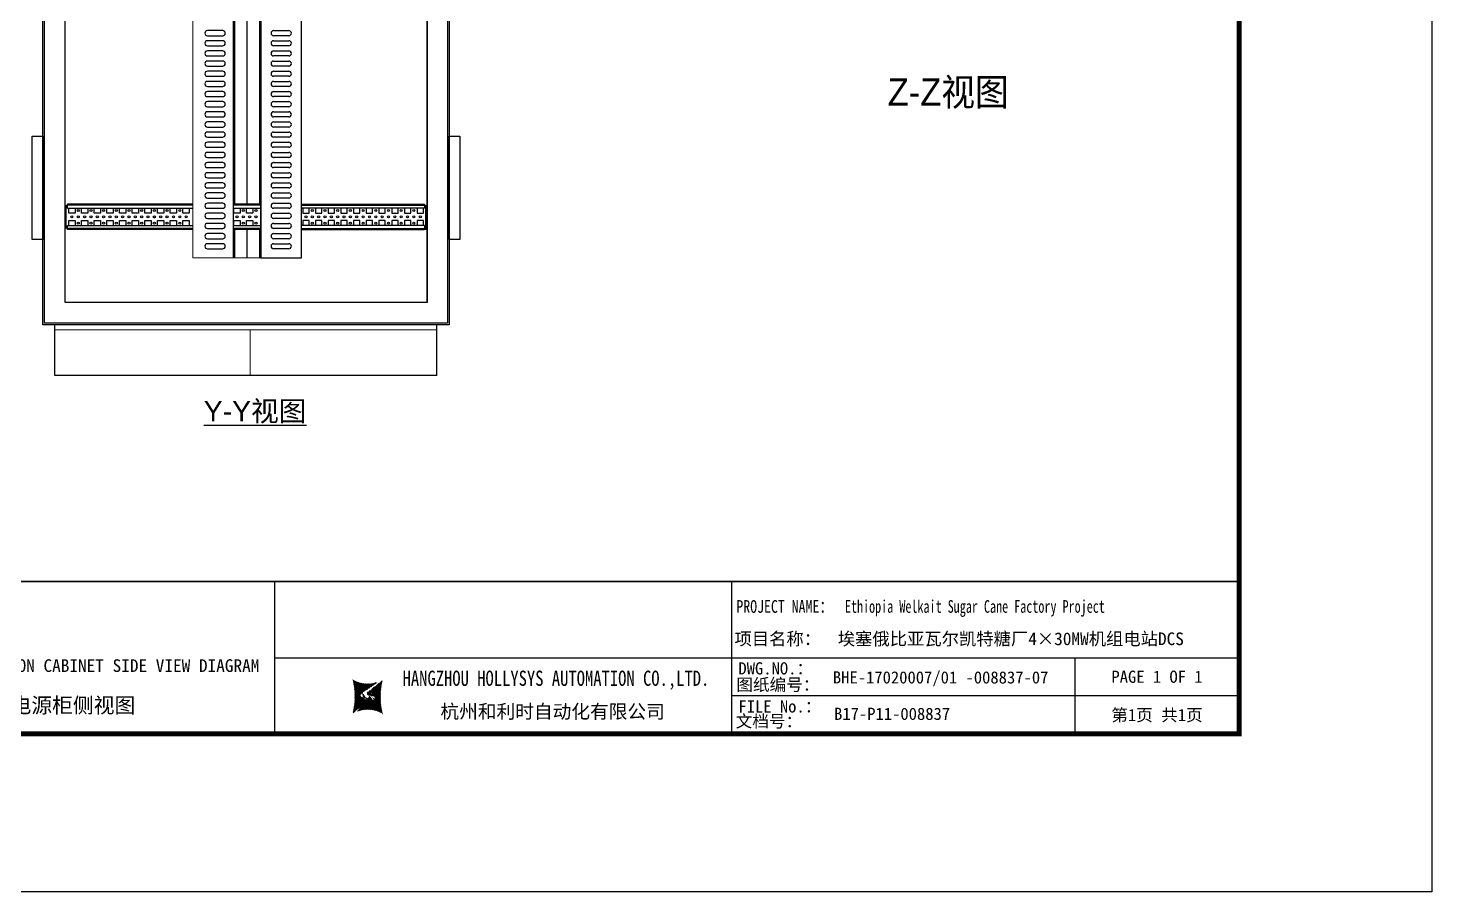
# Model space of a CAD drawing. Extents: x 81444 to 119867, y -54538 to -28747.
# Drawn here: x 103267 to 106031, y -32853 to -31151 of the extents above; entities that cross this region are included whole.
import ezdxf
from ezdxf.enums import TextEntityAlignment as Align
from ezdxf.lldxf.tags import DXFTag

# ---------------------------------------------------------------- set-up
doc = ezdxf.new("R2010")
doc.units = 0
doc.header["$LTSCALE"] = 100
doc.header["$MEASUREMENT"] = 0
for name, color, linetype in [('CLOUD_LAYER', 6, 'Continuous'), ('PANEL', 7, 'Continuous'), ('t', 1, 'Continuous'), ('TEXT', 7, 'Continuous'), ('标准图框及表格', 7, 'Continuous')]:
    doc.layers.add(name, color=color, linetype=linetype)
doc.layers.add('细实线', color=7, linetype='Continuous', lineweight=20)
doc.styles.add('HZ', font='arial.ttf', dxfattribs={"width": 0.7})
doc.styles.get("Standard").update_dxf_attribs({"font": ''})
doc.styles.get('Standard').set_extended_font_data('SimSun')
tags = doc.linetypes.add('CENTER', pattern=[2, 1.25, -0.25, 0.25, -0.25]).pattern_tags.tags
tags[10:11] = [DXFTag(74, 4), DXFTag(75, 0), DXFTag(340, '0'), DXFTag(46, 1.0), DXFTag(50, 0.0), DXFTag(44, 0.0), DXFTag(45, 0.0)]
tags[8:9] = [DXFTag(74, 4), DXFTag(75, 0), DXFTag(340, '0'), DXFTag(46, 1.0), DXFTag(50, 0.0), DXFTag(44, 0.0), DXFTag(45, 0.0)]
tags[6:7] = [DXFTag(74, 4), DXFTag(75, 0), DXFTag(340, '0'), DXFTag(46, 1.0), DXFTag(50, 0.0), DXFTag(44, 0.0), DXFTag(45, 0.0)]
tags[4:5] = [DXFTag(74, 4), DXFTag(75, 0), DXFTag(340, '0'), DXFTag(46, 1.0), DXFTag(50, 0.0), DXFTag(44, 0.0), DXFTag(45, 0.0)]
pattern_1 = [(45, (0, 0), (-0.736262898216564, 0.7362628982165641), [])]

# ---------------------------------------------------------------- blocks, each defined once
blk = doc.blocks.new('图框')
at = {"layer": '标准图框及表格'}
h = blk.add_hatch(dxfattribs=at)
h.set_pattern_fill('ANSI31', color=5, scale=8.329863809039892, style=0)
h.set_pattern_definition(pattern_1)
edge = h.paths.add_edge_path()
edge.add_arc((2399.257256036391, -2998.153851416566), 55.18534773488954, 238.1092081981581, 291.6531626184834)
edge.add_line((2419.619937407027, -3049.445018414634), (2388.525499730735, -3070.242821799802))
edge.add_arc((2238.907377712399, -3078.328790578547), 135.3602868968974, 346.3915348661821, 374.2500326978034)
edge.add_line((2370.467593623529, -3110.177132109857), (2397.50623789792, -3087.85242802291))
edge.add_line((2391.339199201146, -3080.281448750429), (2396.143986595598, -3080.898839897796))
edge.add_spline(control_points=[(2397.470018868538, -3087.887634953957), (2398.35948137939, -3087.023080631327), (2399.970992452319, -3085.456697735681), (2399.869182150054, -3081.252294174519), (2397.426500162081, -3081.012803431273), (2396.121921064187, -3080.884897048199)], knot_values=[0, 0, 0, 0, 6.844331067525468, 12.40042740766005, 18.76924275352248, 18.76924275352248, 18.76924275352248, 18.76924275352248], weights=[1, 1, 1, 1, 1, 1], degree=3, periodic=0)
edge.add_spline(control_points=[(2388.515363058686, -3070.265433304907), (2387.789374929038, -3070.86905758363), (2386.478198365832, -3071.959237952229), (2385.544096281083, -3073.38263759949), (2385.127199159644, -3074.017912079413)], knot_values=[0, 0, 0, 0, 5.253673658024614, 9.488438564008057, 9.488438564008057, 9.488438564008057, 9.488438564008057], weights=[1, 1, 1, 1, 1], degree=3, periodic=0)
edge.add_spline(control_points=[(2386.272665588534, -3072.281716856574), (2385.721471206634, -3072.905523096015), (2384.632427465753, -3074.386714445929), (2384.912828655535, -3077.72895088909), (2387.858851342782, -3079.895552619193), (2390.185443934519, -3080.145534927004), (2391.314573401905, -3080.266855002868)], knot_values=[10.66597461496156, 10.66597461496156, 10.66597461496156, 10.66597461496156, 18.97770399508879, 28.89455822145742, 41.119553648298, 52.64692538081317, 52.64692538081317, 52.64692538081317, 52.64692538081317], weights=[1, 1, 1, 1, 1, 1, 1], degree=3, periodic=0)
h = blk.add_hatch(dxfattribs=at)
h.set_pattern_fill('ANSI31', color=3, scale=8.329863809039892, style=0)
h.set_pattern_definition(pattern_1)
edge = h.paths.add_edge_path()
edge.add_line((2402.469732125144, -3075.776359090531), (2407.706041465404, -3076.440586092609))
edge.add_spline(control_points=[(2401.044493204623, -3068.769946203269), (2400.155030693568, -3069.634500525768), (2398.543519620813, -3071.200883421574), (2398.645329922932, -3075.40528698259), (2401.088011911052, -3075.644777725895), (2402.392591008975, -3075.772684108895)], knot_values=[0, 0, 0, 0, 6.844331067526932, 12.40042740766158, 18.76924275352342, 18.76924275352342, 18.76924275352342, 18.76924275352342], weights=[1, 1, 1, 1, 1, 1], degree=3, periodic=0)
edge.add_line((2428.046918449632, -3046.480449047325), (2401.008274175249, -3068.805153134272))
edge.add_spline(control_points=[(2412.625169549749, -3083.918607966574), (2413.015644598316, -3083.422785431954), (2413.86377905187, -3082.052674005965), (2413.601683417044, -3078.928630268005), (2410.655660730175, -3076.762028538062), (2408.329068138031, -3076.512046230251), (2407.199938671052, -3076.390726154226)], knot_values=[12.65408913243743, 12.65408913243743, 12.65408913243743, 12.65408913243743, 18.97770399508879, 28.89455822145742, 41.119553648298, 52.64692538081317, 52.64692538081317, 52.64692538081317, 52.64692538081317], weights=[1, 1, 1, 1, 1, 1, 1], degree=3, periodic=0)
edge.add_line((2411.626283690712, -3084.975693399283), (2412.781242849298, -3083.732051979769))
edge.add_line((2410.021343801694, -3086.399138189481), (2411.626283690712, -3084.975693399414))
edge.add_line((2378.894574665755, -3107.212562742519), (2409.989012342048, -3086.414759357351))
edge.add_arc((2399.257256036391, -3158.503729740543), 55.18534773488965, 58.10920819815809, 111.6531626184834)
edge.add_arc((2559.607134360383, -3078.328790578547), 135.360286896897, 166.3915348661823, 194.2500326978024)
at = {"color": 7}
for p, q in [((2215.642035047145, -2851.581424744189), (2215.642035047145, -3151.581424744189)), ((3115.642035047145, -2851.581424744189), (3115.642035047145, -3151.581424744189)), ((2215.642035047145, -3001.581424744189), (3115.642035047145, -3001.581424744189)), ((3115.642035047145, -3001.581424744189), (4115.642035047145, -3001.581424744189)), ((3791.785572043125, -3001.581424744189), (3791.785572043125, -3151.581424744189)), ((4115.642035047145, -3076.581424744189), (3115.642035047145, -3076.581424744189))]:
    blk.add_line(p, q, dxfattribs=at)
at = {"color": 7, "const_width": 3}
blk.add_lwpolyline([(4115.642035047145, -2851.581424744189), (0, -2851.581424744189)], dxfattribs=at)
at = {"layer": 't', "color": 7, "const_width": 9.61519705431492}
blk.add_lwpolyline([(4115.642035047145, -3151.581424744189), (4115.642035047145, 0), (0, 0), (0, -3151.581424744189)], close=True, dxfattribs=at)
at = {"color": 7, "linetype": 'CENTER'}
for s, height, p in [('图纸编号：', 24, (3125.2212882557, -3066.664538382978)), ('杭州和利时自动化有限公司', 27, (2542.549152440595, -3121.114498389041)), ('文档号：', 24, (3124.032392707933, -3138.728717091954))]:
    blk.add_text(s, height=height, dxfattribs=at).set_placement(p)
at = {"color": 7, "flags": 8}
for tag, p, height in [('DWG.NAME:', (1381.636459220965, -2910.37952511241), 25), ('PROJECTNAME:', (3125.480185663539, -2912.807924402037), 24), ('PROJECTNAME：', (3339.10867075545, -2913.108539231762), 25), ('DWG.NO.:', (3128.186172261583, -3030.402470643486), 24), ('图纸编号', (3315.362718925957, -3052.404678158069), 24), ('FILENO.:', (3128.672545599984, -3106.104124450346), 24), ('文档号', (3317.726365529132, -3124.132485953713), 24)]:
    blk.add_attdef(tag, p, '', height=height, dxfattribs=at)
for tag, p in [('图纸名称:', (1377.81237181677, -2965.923337057193)), ('项目名称：', (3121.562334825969, -2984.305160940257)), ('项目名称：', (3325.036680579346, -2984.305160940257))]:
    blk.add_attdef(tag, text='', height=25, dxfattribs=at).set_placement(p, align=Align.BOTTOM_LEFT)
for tag, height, p in [('RENLIU', 24, (698.1883070825425, -2950.380597809435)), ('SHUFENWANG', 24, (885.7882910716289, -2950.380597809435)), ('FANGHOU', 24, (1069.730755450379, -2950.380597809435)), ('DANDANLI', 24, (1250.015700218792, -2950.380597809435)), ('A', 23, (59.89920926059131, -2974.881554149018)), ('设计时间', 23, (213.8658221408186, -2974.881554149018)), ('刘仁', 23, (698.1883070825425, -3002.188376027443)), ('王姝芬', 23, (885.7882910716289, -3002.188376027443)), ('侯方', 23, (1069.730755450379, -3002.188376027443)), ('李丹丹', 23, (1250.015700218792, -3002.188376027443)), ('#10STATIONONTROLCABINETCOVER', 30, (1777.900103825072, -3017.182374560078)), ('PAGEXOFX', 24, (3953.713803545135, -3039.081424744189)), ('REV.', 24, (59.38265968048654, -3063.048954873535)), ('DATE', 24, (208.907791745165, -3063.048954873535)), ('DESCRIPTION', 24, (451.7192896086781, -3063.048954873535)), ('PREPARED', 24, (698.1883070825425, -3063.048954873535)), ('CHECKED', 24, (885.7882910716144, -3063.048954873535)), ('SIGNED', 24, (1069.730755450364, -3063.048954873535)), ('APPROVED', 24, (1250.015700218792, -3063.048954873535)), ('图纸名称', 30, (1777.900103825072, -3094.695064044037)), ('第几页共几页', 24, (3953.713803545135, -3114.081424744189))]:
    blk.add_attdef(tag, text='', height=height, dxfattribs=at).set_placement(p, align=Align.MIDDLE)
at = {"color": 7, "width": 0.8, "flags": 8}
blk.add_attdef('HANGZHOUHOLLYSYSAUTOMATIONCO.,LTD.', text='', height=24, dxfattribs=at).set_placement((2770.082304289484, -3045.714803244191), align=Align.MIDDLE)
at = {"layer": '标准图框及表格', "color": 5, "style": 'HZ'}
for s, p in [('pgqh', (2373.884875617339, -3059.677228196226)), ('hollilas', (2374.051901626051, -3085.968484618272))]:
    blk.add_text(s, height=5.205656721233694, dxfattribs=at).set_placement(p)
at = {"layer": '标准图框及表格', "color": 3, "style": 'HZ'}
for s, height, p in [('auto', 8.676094535389492, (2400.907127263781, -3074.200036411981)), ('hollysys', 4.338047267694746, (2402.5381050141, -3099.731461394062))]:
    blk.add_text(s, height=height, dxfattribs=at).set_placement(p)

msp = doc.modelspace()

# ---------------------------------------------------------------- linework, layer by layer
at = {"color": 7, "linetype": 'Continuous'}
for p, q in [((103671.6471443257, -31604.22489207311), (103671.6471443257, -29859.22489207311)), ((103673.6471443257, -30848.22492779867), (103673.6471443257, -31498.22492779867)), ((103698.6471443257, -31498.22492779867), (103698.6471443257, -30848.22492779867)), ((103723.6471443257, -31498.22492779867), (103723.6471443257, -30848.22492779867)), ((103725.6471443257, -31557.22489207311), (103725.6471443257, -30857.22489207311)), ((103698.6471443257, -31498.22492779867), (103698.6471443257, -30904.20751172712)), ((103650.189902687, -31156.25264554916), (103620.189902687, -31156.25264554916)), ((103620.189902687, -31166.25264554916), (103650.189902687, -31166.25264554916)), ((103650.189902687, -31176.25264554916), (103620.189902687, -31176.25264554916)), ((103750.437631343, -31156.25264554916), (103780.437631343, -31156.25264554916)), ((103780.437631343, -31166.25264554916), (103750.437631343, -31166.25264554916)), ((103750.437631343, -31176.25264554916), (103780.437631343, -31176.25264554916)), ((103620.189902687, -31186.25264554916), (103650.189902687, -31186.25264554916)), ((103650.189902687, -31196.25264554916), (103620.189902687, -31196.25264554916)), ((103620.189902687, -31206.25264554916), (103650.189902687, -31206.25264554916)), ((103780.437631343, -31186.25264554916), (103750.437631343, -31186.25264554916)), ((103750.437631343, -31196.25264554916), (103780.437631343, -31196.25264554916)), ((103780.437631343, -31206.25264554916), (103750.437631343, -31206.25264554916)), ((103650.189902687, -31216.25264554916), (103620.189902687, -31216.25264554916)), ((103620.189902687, -31226.25264554916), (103650.189902687, -31226.25264554916)), ((103650.189902687, -31236.25264554916), (103620.189902687, -31236.25264554916)), ((103750.437631343, -31216.25264554916), (103780.437631343, -31216.25264554916)), ((103780.437631343, -31226.25264554916), (103750.437631343, -31226.25264554916)), ((103750.437631343, -31236.25264554916), (103780.437631343, -31236.25264554916)), ((103620.189902687, -31246.25264554916), (103650.189902687, -31246.25264554916)), ((103650.189902687, -31256.25264554916), (103620.189902687, -31256.25264554916)), ((103620.189902687, -31266.25264554916), (103650.189902687, -31266.25264554916)), ((103780.437631343, -31246.25264554916), (103750.437631343, -31246.25264554916)), ((103750.437631343, -31256.25264554916), (103780.437631343, -31256.25264554916)), ((103780.437631343, -31266.25264554916), (103750.437631343, -31266.25264554916)), ((103650.189902687, -31276.25264554916), (103620.189902687, -31276.25264554916)), ((103620.189902687, -31286.25264554916), (103650.189902687, -31286.25264554916)), ((103750.437631343, -31276.25264554916), (103780.437631343, -31276.25264554916)), ((103780.437631343, -31286.25264554916), (103750.437631343, -31286.25264554916)), ((103650.189902687, -31296.25264554916), (103620.189902687, -31296.25264554916)), ((103620.189902687, -31306.25264554916), (103650.189902687, -31306.25264554916)), ((103650.189902687, -31316.25264554916), (103620.189902687, -31316.25264554916)), ((103750.437631343, -31296.25264554916), (103780.437631343, -31296.25264554916)), ((103780.437631343, -31306.25264554916), (103750.437631343, -31306.25264554916)), ((103750.437631343, -31316.25264554916), (103780.437631343, -31316.25264554916)), ((103620.189902687, -31326.25264554916), (103650.189902687, -31326.25264554916)), ((103650.189902687, -31336.25264554916), (103620.189902687, -31336.25264554916)), ((103620.189902687, -31346.25264554916), (103650.189902687, -31346.25264554916)), ((103780.437631343, -31326.25264554916), (103750.437631343, -31326.25264554916)), ((103750.437631343, -31336.25264554916), (103780.437631343, -31336.25264554916)), ((103780.437631343, -31346.25264554916), (103750.437631343, -31346.25264554916)), ((103650.189902687, -31356.25264554916), (103620.189902687, -31356.25264554916)), ((103620.189902687, -31366.25264554916), (103650.189902687, -31366.25264554916)), ((103650.189902687, -31376.25264554916), (103620.189902687, -31376.25264554916)), ((103750.437631343, -31356.25264554916), (103780.437631343, -31356.25264554916)), ((103780.437631343, -31366.25264554916), (103750.437631343, -31366.25264554916)), ((103750.437631343, -31376.25264554916), (103780.437631343, -31376.25264554916)), ((103620.189902687, -31386.25264554916), (103650.189902687, -31386.25264554916)), ((103650.189902687, -31396.25264554916), (103620.189902687, -31396.25264554916)), ((103780.437631343, -31386.25264554916), (103750.437631343, -31386.25264554916)), ((103750.437631343, -31396.25264554916), (103780.437631343, -31396.25264554916)), ((103620.189902687, -31406.25264554916), (103650.189902687, -31406.25264554916)), ((103650.189902687, -31416.25264554916), (103620.189902687, -31416.25264554916)), ((103620.189902687, -31426.25264554916), (103650.189902687, -31426.25264554916)), ((103780.437631343, -31406.25264554916), (103750.437631343, -31406.25264554916)), ((103750.437631343, -31416.25264554916), (103780.437631343, -31416.25264554916)), ((103780.437631343, -31426.25264554916), (103750.437631343, -31426.25264554916)), ((103650.189902687, -31436.25264554916), (103620.189902687, -31436.25264554916)), ((103620.189902687, -31446.25264554916), (103650.189902687, -31446.25264554916)), ((103650.189902687, -31456.25264554916), (103620.189902687, -31456.25264554916)), ((103750.437631343, -31436.25264554916), (103780.437631343, -31436.25264554916)), ((103780.437631343, -31446.25264554916), (103750.437631343, -31446.25264554916)), ((103750.437631343, -31456.25264554916), (103780.437631343, -31456.25264554916)), ((103620.189902687, -31466.25264554916), (103650.189902687, -31466.25264554916)), ((103650.189902687, -31476.25264554916), (103620.189902687, -31476.25264554916)), ((103620.189902687, -31486.25264554916), (103650.189902687, -31486.25264554916)), ((103780.437631343, -31466.25264554916), (103750.437631343, -31466.25264554916)), ((103750.437631343, -31476.25264554916), (103780.437631343, -31476.25264554916)), ((103780.437631343, -31486.25264554916), (103750.437631343, -31486.25264554916)), ((103339.7472441631, -31500.72492779867), (103344.7472441631, -31500.72492779867)), ((103342.2472441631, -31545.72492779867), (103342.2472441631, -31500.72492779867)), ((103523.7472441631, -31498.22492779867), (103344.7472441631, -31498.22492779867)), ((103344.7472441631, -31506.22492779867), (103344.7472441631, -31498.22492779867)), ((103523.7472441631, -31500.22492779867), (103344.7472441631, -31500.22492779867)), ((103344.7472441631, -31506.22492779867), (103523.7472441631, -31506.22492779867)), ((103346.9972441631, -31515.97492779867), (103346.9972441631, -31506.22492779867)), ((103359.4972441631, -31506.22492779867), (103359.4972441631, -31515.97492779867)), ((103371.9972441631, -31515.97492779867), (103371.9972441631, -31506.22492779867)), ((103384.4972441631, -31506.22492779867), (103384.4972441631, -31515.97492779867)), ((103396.9972441631, -31515.97492779867), (103396.9972441631, -31506.22492779867)), ((103409.4972441631, -31506.22492779867), (103409.4972441631, -31515.97492779867)), ((103421.9972441631, -31515.97492779867), (103421.9972441631, -31506.22492779867)), ((103434.4972441631, -31506.22492779867), (103434.4972441631, -31515.97492779867)), ((103446.9972441631, -31515.97492779867), (103446.9972441631, -31506.22492779867)), ((103459.4972441631, -31506.22492779867), (103459.4972441631, -31515.97492779867)), ((103471.9972441631, -31515.97492779867), (103471.9972441631, -31506.22492779867)), ((103484.4972441631, -31506.22492779867), (103484.4972441631, -31515.97492779867)), ((103496.9972441631, -31515.97492779867), (103496.9972441631, -31506.22492779867)), ((103509.4972441631, -31506.22492779867), (103509.4972441631, -31515.97492779867)), ((103521.9972441631, -31515.97492779867), (103521.9972441631, -31506.22492779867)), ((103591.6471443257, -31498.22492779867), (103523.7472441631, -31498.22492779867)), ((103591.6471443257, -31500.22492779867), (103523.7472441631, -31500.22492779867)), ((103523.7472441631, -31506.22492779867), (103591.6471443257, -31506.22492779867)), ((103534.4972441631, -31506.22492779867), (103534.4972441631, -31515.97492779867)), ((103546.9972441631, -31515.97492779867), (103546.9972441631, -31506.22492779867)), ((103559.4972441631, -31506.22492779867), (103559.4972441631, -31515.97492779867)), ((103571.9972441631, -31515.97492779867), (103571.9972441631, -31506.22492779867)), ((103584.4972441631, -31506.22492779867), (103584.4972441631, -31515.97492779867)), ((103650.189902687, -31496.25264554916), (103620.189902687, -31496.25264554916)), ((103620.189902687, -31506.25264554916), (103650.189902687, -31506.25264554916)), ((103725.6471443257, -31498.22492779867), (103671.6471443257, -31498.22492779867)), ((103725.6471443257, -31500.22492779867), (103671.6471443257, -31500.22492779867)), ((103671.6471443257, -31506.22492779867), (103725.6471443257, -31506.22492779867)), ((103671.9972441631, -31515.97492779867), (103671.9972441631, -31506.22492779867)), ((103684.4972441631, -31506.22492779867), (103684.4972441631, -31515.97492779867)), ((103696.9972441631, -31515.97492779867), (103696.9972441631, -31506.22492779867)), ((103709.4972441631, -31506.22492779867), (103709.4972441631, -31515.97492779867)), ((103750.437631343, -31496.25264554916), (103780.437631343, -31496.25264554916)), ((103780.437631343, -31506.25264554916), (103750.437631343, -31506.25264554916)), ((103805.6471443257, -31500.22492779867), (104047.7771838004, -31500.22492779867)), ((104047.7472441631, -31506.22492779867), (103805.6471443257, -31506.22492779867)), ((103807.9972441631, -31506.22492779867), (103807.9972441631, -31515.97492779867)), ((103820.4972441631, -31515.97492779867), (103820.4972441631, -31506.22492779867)), ((103832.9972441631, -31506.22492779867), (103832.9972441631, -31515.97492779867)), ((103845.4972441631, -31515.97492779867), (103845.4972441631, -31506.22492779867)), ((103857.9972441631, -31506.22492779867), (103857.9972441631, -31515.97492779867)), ((103870.4972441631, -31515.97492779867), (103870.4972441631, -31506.22492779867)), ((103882.9972441631, -31506.22492779868), (103882.9972441631, -31515.97492779868)), ((103895.4972441631, -31515.97492779868), (103895.4972441631, -31506.22492779868)), ((103907.9972441631, -31506.22492779868), (103907.9972441631, -31515.97492779868)), ((103920.4972441631, -31515.97492779868), (103920.4972441631, -31506.22492779868)), ((103932.9972441631, -31506.22492779868), (103932.9972441631, -31515.97492779868)), ((103945.4972441631, -31515.97492779868), (103945.4972441631, -31506.22492779868)), ((103957.9972441631, -31506.22492779868), (103957.9972441631, -31515.97492779868)), ((103970.4972441631, -31515.97492779868), (103970.4972441631, -31506.22492779868)), ((103982.9972441631, -31506.22492779868), (103982.9972441631, -31515.97492779868)), ((103995.4972441631, -31515.97492779868), (103995.4972441631, -31506.22492779868)), ((104007.9972441631, -31506.22492779868), (104007.9972441631, -31515.97492779868)), ((104020.4972441631, -31515.97492779868), (104020.4972441631, -31506.22492779868)), ((104032.9972441631, -31506.22492779868), (104032.9972441631, -31515.97492779868)), ((104045.4972441631, -31515.97492779868), (104045.4972441631, -31506.22492779868)), ((104052.7472441631, -31500.72492779867), (104047.7472441631, -31500.72492779867)), ((104050.2472441631, -31545.72492779867), (104050.2472441631, -31500.72492779867)), ((103344.7472441631, -31540.22492779867), (103523.7472441631, -31540.22492779867)), ((103344.7472441631, -31548.22492779867), (103344.7472441631, -31540.22492779867)), ((103359.4972441631, -31515.97492779867), (103346.9972441631, -31515.97492779867)), ((103346.9972441631, -31530.47492779867), (103359.4972441631, -31530.47492779867)), ((103346.9972441631, -31540.22492779867), (103346.9972441631, -31530.47492779867)), ((103359.4972441631, -31530.47492779867), (103359.4972441631, -31540.22492779867)), ((103384.4972441631, -31515.97492779867), (103371.9972441631, -31515.97492779867)), ((103371.9972441631, -31530.47492779867), (103384.4972441631, -31530.47492779867)), ((103371.9972441631, -31540.22492779867), (103371.9972441631, -31530.47492779867)), ((103384.4972441631, -31530.47492779867), (103384.4972441631, -31540.22492779867)), ((103409.4972441631, -31515.97492779867), (103396.9972441631, -31515.97492779867)), ((103396.9972441631, -31530.47492779867), (103409.4972441631, -31530.47492779867)), ((103396.9972441631, -31540.22492779867), (103396.9972441631, -31530.47492779867)), ((103409.4972441631, -31530.47492779867), (103409.4972441631, -31540.22492779867)), ((103434.4972441631, -31515.97492779867), (103421.9972441631, -31515.97492779867)), ((103421.9972441631, -31530.47492779867), (103434.4972441631, -31530.47492779867)), ((103421.9972441631, -31540.22492779867), (103421.9972441631, -31530.47492779867)), ((103434.4972441631, -31530.47492779867), (103434.4972441631, -31540.22492779867)), ((103459.4972441631, -31515.97492779867), (103446.9972441631, -31515.97492779867)), ((103446.9972441631, -31530.47492779867), (103459.4972441631, -31530.47492779867)), ((103446.9972441631, -31540.22492779867), (103446.9972441631, -31530.47492779867)), ((103459.4972441631, -31530.47492779867), (103459.4972441631, -31540.22492779867)), ((103484.4972441631, -31515.97492779867), (103471.9972441631, -31515.97492779867)), ((103471.9972441631, -31530.47492779867), (103484.4972441631, -31530.47492779867)), ((103471.9972441631, -31540.22492779867), (103471.9972441631, -31530.47492779867)), ((103484.4972441631, -31530.47492779867), (103484.4972441631, -31540.22492779867)), ((103509.4972441631, -31515.97492779867), (103496.9972441631, -31515.97492779867)), ((103496.9972441631, -31530.47492779867), (103509.4972441631, -31530.47492779867)), ((103496.9972441631, -31540.22492779867), (103496.9972441631, -31530.47492779867)), ((103509.4972441631, -31530.47492779867), (103509.4972441631, -31540.22492779867)), ((103513.7472441631, -31522.47082687487), (103513.7472441631, -31523.97902872245)), ((103516.5664543765, -31525.21197675576), (103514.9280339499, -31525.21197675576)), ((103534.4972441631, -31515.97492779867), (103521.9972441631, -31515.97492779867)), ((103521.9972441631, -31530.47492779867), (103534.4972441631, -31530.47492779867)), ((103521.9972441631, -31540.22492779867), (103521.9972441631, -31530.47492779867)), ((103523.7472441631, -31540.22492779867), (103591.6471443257, -31540.22492779867)), ((103534.4972441631, -31530.47492779867), (103534.4972441631, -31540.22492779867)), ((103559.4972441631, -31515.97492779867), (103546.9972441631, -31515.97492779867)), ((103546.9972441631, -31530.47492779867), (103559.4972441631, -31530.47492779867)), ((103546.9972441631, -31540.22492779867), (103546.9972441631, -31530.47492779867)), ((103559.4972441631, -31530.47492779867), (103559.4972441631, -31540.22492779867)), ((103584.4972441631, -31515.97492779867), (103571.9972441631, -31515.97492779867)), ((103571.9972441631, -31530.47492779867), (103584.4972441631, -31530.47492779867)), ((103571.9972441631, -31540.22492779867), (103571.9972441631, -31530.47492779867)), ((103584.4972441631, -31530.47492779867), (103584.4972441631, -31540.22492779867)), ((103650.189902687, -31516.25264554916), (103620.189902687, -31516.25264554916)), ((103620.189902687, -31526.25264554916), (103650.189902687, -31526.25264554916)), ((103650.189902687, -31536.25264554916), (103620.189902687, -31536.25264554916)), ((103671.6471443257, -31540.22492779867), (103725.6471443257, -31540.22492779867)), ((103684.4972441631, -31515.97492779867), (103671.9972441631, -31515.97492779867)), ((103671.9972441631, -31530.47492779867), (103684.4972441631, -31530.47492779867)), ((103671.9972441631, -31540.22492779867), (103671.9972441631, -31530.47492779867)), ((103684.4972441631, -31530.47492779867), (103684.4972441631, -31540.22492779867)), ((103709.4972441631, -31515.97492779867), (103696.9972441631, -31515.97492779867)), ((103696.9972441631, -31530.47492779867), (103709.4972441631, -31530.47492779867)), ((103696.9972441631, -31540.22492779867), (103696.9972441631, -31530.47492779867)), ((103709.4972441631, -31530.47492779867), (103709.4972441631, -31540.22492779867)), ((103750.437631343, -31516.25264554916), (103780.437631343, -31516.25264554916)), ((103780.437631343, -31526.25264554916), (103750.437631343, -31526.25264554916)), ((103750.437631343, -31536.25264554916), (103780.437631343, -31536.25264554916)), ((104047.7472441631, -31540.22492779867), (103805.6471443257, -31540.22492779867)), ((103807.9972441631, -31515.97492779867), (103820.4972441631, -31515.97492779867)), ((103820.4972441631, -31530.47492779867), (103807.9972441631, -31530.47492779867)), ((103807.9972441631, -31530.47492779867), (103807.9972441631, -31540.22492779867)), ((103820.4972441631, -31540.22492779867), (103820.4972441631, -31530.47492779867)), ((103832.9972441631, -31515.97492779867), (103845.4972441631, -31515.97492779867)), ((103845.4972441631, -31530.47492779867), (103832.9972441631, -31530.47492779867)), ((103832.9972441631, -31530.47492779867), (103832.9972441631, -31540.22492779867)), ((103845.4972441631, -31540.22492779867), (103845.4972441631, -31530.47492779867)), ((103857.9972441631, -31515.97492779867), (103870.4972441631, -31515.97492779867)), ((103870.4972441631, -31530.47492779867), (103857.9972441631, -31530.47492779867)), ((103857.9972441631, -31530.47492779867), (103857.9972441631, -31540.22492779867)), ((103870.4972441631, -31540.22492779867), (103870.4972441631, -31530.47492779867)), ((103882.9972441631, -31515.97492779868), (103895.4972441631, -31515.97492779868)), ((103895.4972441631, -31530.47492779868), (103882.9972441631, -31530.47492779868)), ((103882.9972441631, -31530.47492779868), (103882.9972441631, -31540.22492779868)), ((103895.4972441631, -31540.22492779868), (103895.4972441631, -31530.47492779868)), ((103907.9972441631, -31515.97492779868), (103920.4972441631, -31515.97492779868)), ((103920.4972441631, -31530.47492779868), (103907.9972441631, -31530.47492779868)), ((103907.9972441631, -31530.47492779868), (103907.9972441631, -31540.22492779868)), ((103920.4972441631, -31540.22492779868), (103920.4972441631, -31530.47492779868)), ((103932.9972441631, -31515.97492779868), (103945.4972441631, -31515.97492779868)), ((103945.4972441631, -31530.47492779868), (103932.9972441631, -31530.47492779868)), ((103932.9972441631, -31530.47492779868), (103932.9972441631, -31540.22492779868)), ((103945.4972441631, -31540.22492779868), (103945.4972441631, -31530.47492779868)), ((103957.9972441631, -31515.97492779868), (103970.4972441631, -31515.97492779868)), ((103970.4972441631, -31530.47492779868), (103957.9972441631, -31530.47492779868)), ((103957.9972441631, -31530.47492779868), (103957.9972441631, -31540.22492779868)), ((103970.4972441631, -31540.22492779868), (103970.4972441631, -31530.47492779868)), ((103982.9972441631, -31515.97492779868), (103995.4972441631, -31515.97492779868)), ((103995.4972441631, -31530.47492779868), (103982.9972441631, -31530.47492779868)), ((103982.9972441631, -31530.47492779868), (103982.9972441631, -31540.22492779868)), ((103995.4972441631, -31540.22492779868), (103995.4972441631, -31530.47492779868)), ((104007.9972441631, -31515.97492779868), (104020.4972441631, -31515.97492779868)), ((104020.4972441631, -31530.47492779868), (104007.9972441631, -31530.47492779868)), ((104007.9972441631, -31530.47492779868), (104007.9972441631, -31540.22492779868)), ((104020.4972441631, -31540.22492779868), (104020.4972441631, -31530.47492779868)), ((104032.9972441631, -31515.97492779868), (104045.4972441631, -31515.97492779868)), ((104045.4972441631, -31530.47492779868), (104032.9972441631, -31530.47492779868)), ((104032.9972441631, -31530.47492779868), (104032.9972441631, -31540.22492779868)), ((104045.4972441631, -31540.22492779868), (104045.4972441631, -31530.47492779868)), ((103344.7472441631, -31545.72492779867), (103339.7472441631, -31545.72492779867)), ((103523.7472441631, -31546.22492779867), (103344.7472441631, -31546.22492779867)), ((103523.7472441631, -31548.22492779867), (103344.7472441631, -31548.22492779867)), ((103591.6471443257, -31546.22492779867), (103523.7472441631, -31546.22492779867)), ((103591.6471443257, -31548.22492779867), (103523.7472441631, -31548.22492779867)), ((103620.189902687, -31546.25264554916), (103650.189902687, -31546.25264554916)), ((103650.189902687, -31556.25264554916), (103620.189902687, -31556.25264554916)), ((103620.189902687, -31566.25264554916), (103650.189902687, -31566.25264554916)), ((103725.6471443257, -31546.22492779867), (103671.6471443257, -31546.22492779867)), ((103725.6471443257, -31548.22492779867), (103671.6471443257, -31548.22492779867)), ((103673.6471443257, -31548.42314792302), (103673.6471443257, -31604.20751172712)), ((103698.6471443257, -31604.20751172712), (103698.6471443257, -31548.22492779867)), ((103723.6471443257, -31604.20751172712), (103723.6471443257, -31548.30381585265)), ((103780.437631343, -31546.25264554916), (103750.437631343, -31546.25264554916)), ((103750.437631343, -31556.25264554916), (103780.437631343, -31556.25264554916)), ((103780.437631343, -31566.25264554916), (103750.437631343, -31566.25264554916)), ((103805.6471443257, -31546.22492779867), (104047.7771838004, -31546.22492779867)), ((104052.7472441631, -31548.22492779867), (103805.6471443257, -31548.22492779867)), ((103805.6471443257, -31548.22492779867), (104047.7771838004, -31548.22492779867)), ((104047.7472441631, -31545.72492779867), (104052.7472441631, -31545.72492779867)), ((103650.189902687, -31576.25264554916), (103620.189902687, -31576.25264554916)), ((103620.189902687, -31586.25264554916), (103650.189902687, -31586.25264554916)), ((103750.437631343, -31576.25264554916), (103780.437631343, -31576.25264554916)), ((103780.437631343, -31586.25264554916), (103750.437631343, -31586.25264554916))]:
    msp.add_line(p, q, dxfattribs=at)
msp.add_line((103339.7472441631, -31519.14898411636), (103339.7472441631, -31343.70037192953))
at = {"color": 7}
msp.add_line((104071.7304300333, -31835.72489654867), (103319.7304300333, -31835.72489654867), dxfattribs=at)
at = {"color": 1}
msp.add_lwpolyline([(100981.2739555987, -28747.43530177619), (106031.4787288969, -28747.43530177619), (106031.4787288969, -32853.47466604615), (100981.2739555987, -32853.47466604615)], close=True, dxfattribs=at)
at = {"color": 7}
msp.add_lwpolyline([(103805.6471443257, -29804.22492779867), (103725.6471443257, -29804.22492779867), (103725.6471443257, -31604.22489207311), (103805.6471443257, -31604.22489207311)], close=True, dxfattribs=at)
at = {"color": 7, "linetype": 'Continuous'}
for centre in [(103365.7472441631, -31510.72492779867), (103390.7472441631, -31510.72492779867), (103415.7472441631, -31510.72492779867), (103440.7472441631, -31510.72492779867), (103465.7472441631, -31510.72492779867), (103490.7472441631, -31510.72492779867), (103515.7472441631, -31510.72492779867), (103540.7472441631, -31510.72492779867), (103540.7472441631, -31510.72492779867), (103565.7472441631, -31510.72492779867), (103565.7472441631, -31510.72492779867), (103690.7472441631, -31510.72492779867), (103715.7472441631, -31510.72492779867), (103826.7472441631, -31510.72492779867), (103826.7472441631, -31510.72492779867), (103851.7472441631, -31510.72492779867), (103851.7472441631, -31510.72492779867), (103876.7472441631, -31510.72492779867), (103876.7472441631, -31510.72492779867), (103901.7472441631, -31510.72492779868), (103901.7472441631, -31510.72492779868), (103926.7472441631, -31510.72492779868), (103926.7472441631, -31510.72492779868), (103951.7472441631, -31510.72492779868), (103951.7472441631, -31510.72492779868), (103976.7472441631, -31510.72492779868), (103976.7472441631, -31510.72492779868), (104001.7472441631, -31510.72492779868), (104001.7472441631, -31510.72492779868), (104026.7472441631, -31510.72492779868), (104026.7472441631, -31510.72492779868), (103353.2472441631, -31523.22492779867), (103365.7472441631, -31523.22492779867), (103365.7472441631, -31535.72492779867), (103378.2472441631, -31523.22492779867), (103390.7472441631, -31523.22492779867), (103390.7472441631, -31535.72492779867), (103403.2472441631, -31523.22492779867), (103415.7472441631, -31523.22492779867), (103415.7472441631, -31535.72492779867), (103428.2472441631, -31523.22492779867), (103440.7472441631, -31523.22492779867), (103440.7472441631, -31535.72492779867), (103453.2472441631, -31523.22492779867), (103465.7472441631, -31523.22492779867), (103465.7472441631, -31535.72492779867), (103478.2472441631, -31523.22492779867), (103490.7472441631, -31523.22492779867), (103490.7472441631, -31535.72492779867), (103503.2472441631, -31523.22492779867), (103515.7472441631, -31523.22492779867), (103515.7472441631, -31535.72492779867), (103528.2472441631, -31523.22492779867), (103540.7472441631, -31523.22492779867), (103540.7472441631, -31523.22492779867), (103540.7472441631, -31535.72492779867), (103540.7472441631, -31535.72492779867), (103553.2472441631, -31523.22492779867), (103565.7472441631, -31523.22492779867), (103565.7472441631, -31523.22492779867), (103565.7472441631, -31535.72492779867), (103565.7472441631, -31535.72492779867), (103578.2472441631, -31523.22492779867), (103678.2472441631, -31523.22492779867), (103690.7472441631, -31523.22492779867), (103690.7472441631, -31535.72492779867), (103703.2472441631, -31523.22492779867), (103715.7472441631, -31523.22492779867), (103715.7472441631, -31535.72492779867), (103814.2472441631, -31523.22492779867), (103826.7472441631, -31523.22492779867), (103826.7472441631, -31523.22492779867), (103826.7472441631, -31535.72492779867), (103826.7472441631, -31535.72492779867), (103839.2472441631, -31523.22492779867), (103851.7472441631, -31523.22492779867), (103851.7472441631, -31523.22492779867), (103851.7472441631, -31535.72492779867), (103851.7472441631, -31535.72492779867), (103864.2472441631, -31523.22492779867), (103876.7472441631, -31523.22492779867), (103876.7472441631, -31523.22492779867), (103876.7472441631, -31535.72492779867), (103876.7472441631, -31535.72492779867), (103889.2472441631, -31523.22492779868), (103901.7472441631, -31523.22492779868), (103901.7472441631, -31523.22492779868), (103901.7472441631, -31535.72492779868), (103901.7472441631, -31535.72492779868), (103914.2472441631, -31523.22492779868), (103926.7472441631, -31523.22492779868), (103926.7472441631, -31523.22492779868), (103926.7472441631, -31535.72492779868), (103926.7472441631, -31535.72492779868), (103939.2472441631, -31523.22492779868), (103951.7472441631, -31523.22492779868), (103951.7472441631, -31523.22492779868), (103951.7472441631, -31535.72492779868), (103951.7472441631, -31535.72492779868), (103964.2472441631, -31523.22492779868), (103976.7472441631, -31523.22492779868), (103976.7472441631, -31523.22492779868), (103976.7472441631, -31535.72492779868), (103976.7472441631, -31535.72492779868), (103989.2472441631, -31523.22492779868), (104001.7472441631, -31523.22492779868), (104001.7472441631, -31523.22492779868), (104001.7472441631, -31535.72492779868), (104001.7472441631, -31535.72492779868), (104014.2472441631, -31523.22492779868), (104026.7472441631, -31523.22492779868), (104026.7472441631, -31523.22492779868), (104026.7472441631, -31535.72492779868), (104026.7472441631, -31535.72492779868), (104039.2472441631, -31523.22492779868)]:
    msp.add_circle(centre, 2.15, dxfattribs=at)
for centre, radius, start, end in [((103620.189902687, -31161.25264554916), 5, 90, 270), ((103620.189902687, -31181.25264554916), 5, 90, 270), ((103650.189902687, -31161.25264554916), 5, 270, 90), ((103650.189902687, -31181.25264554916), 5, 270, 90), ((103750.437631343, -31161.25264554916), 5, 90, 270), ((103750.437631343, -31181.25264554916), 5, 90, 270), ((103780.437631343, -31161.25264554916), 5, 270, 90), ((103780.437631343, -31181.25264554916), 5, 270, 90), ((103620.189902687, -31201.25264554916), 5, 90, 270), ((103650.189902687, -31201.25264554916), 5, 270, 90), ((103750.437631343, -31201.25264554916), 5, 90, 270), ((103780.437631343, -31201.25264554916), 5, 270, 90), ((103620.189902687, -31221.25264554916), 5, 90, 270), ((103620.189902687, -31241.25264554916), 5, 90, 270), ((103650.189902687, -31221.25264554916), 5, 270, 90), ((103650.189902687, -31241.25264554916), 5, 270, 90), ((103750.437631343, -31221.25264554916), 5, 90, 270), ((103750.437631343, -31241.25264554916), 5, 90, 270), ((103780.437631343, -31221.25264554916), 5, 270, 90), ((103780.437631343, -31241.25264554916), 5, 270, 90), ((103620.189902687, -31261.25264554916), 5, 90, 270), ((103650.189902687, -31261.25264554916), 5, 270, 90), ((103750.437631343, -31261.25264554916), 5, 90, 270), ((103780.437631343, -31261.25264554916), 5, 270, 90), ((103620.189902687, -31281.25264554916), 5, 90, 270), ((103650.189902687, -31281.25264554916), 5, 270, 90), ((103750.437631343, -31281.25264554916), 5, 90, 270), ((103780.437631343, -31281.25264554916), 5, 270, 90), ((103620.189902687, -31301.25264554916), 5, 90, 270), ((103620.189902687, -31321.25264554916), 5, 90, 270), ((103650.189902687, -31301.25264554916), 5, 270, 90), ((103650.189902687, -31321.25264554916), 5, 270, 90), ((103750.437631343, -31301.25264554916), 5, 90, 270), ((103750.437631343, -31321.25264554916), 5, 90, 270), ((103780.437631343, -31301.25264554916), 5, 270, 90), ((103780.437631343, -31321.25264554916), 5, 270, 90), ((103620.189902687, -31341.25264554916), 5, 90, 270), ((103650.189902687, -31341.25264554916), 5, 270, 90), ((103750.437631343, -31341.25264554916), 5, 90, 270), ((103780.437631343, -31341.25264554916), 5, 270, 90), ((103620.189902687, -31361.25264554916), 5, 90, 270), ((103620.189902687, -31381.25264554916), 5, 90, 270), ((103650.189902687, -31361.25264554916), 5, 270, 90), ((103650.189902687, -31381.25264554916), 5, 270, 90), ((103750.437631343, -31361.25264554916), 5, 90, 270), ((103750.437631343, -31381.25264554916), 5, 90, 270), ((103780.437631343, -31361.25264554916), 5, 270, 90), ((103780.437631343, -31381.25264554916), 5, 270, 90), ((103620.189902687, -31401.25264554916), 5, 90, 270), ((103650.189902687, -31401.25264554916), 5, 270, 90), ((103750.437631343, -31401.25264554916), 5, 90, 270), ((103780.437631343, -31401.25264554916), 5, 270, 90), ((103620.189902687, -31421.25264554916), 5, 90, 270), ((103650.189902687, -31421.25264554916), 5, 270, 90), ((103750.437631343, -31421.25264554916), 5, 90, 270), ((103780.437631343, -31421.25264554916), 5, 270, 90), ((103620.189902687, -31441.25264554916), 5, 90, 270), ((103620.189902687, -31461.25264554916), 5, 90, 270), ((103650.189902687, -31441.25264554916), 5, 270, 90), ((103650.189902687, -31461.25264554916), 5, 270, 90), ((103750.437631343, -31441.25264554916), 5, 90, 270), ((103750.437631343, -31461.25264554916), 5, 90, 270), ((103780.437631343, -31441.25264554916), 5, 270, 90), ((103780.437631343, -31461.25264554916), 5, 270, 90), ((103620.189902687, -31481.25264554916), 5, 90, 270), ((103650.189902687, -31481.25264554916), 5, 270, 90), ((103750.437631343, -31481.25264554916), 5, 90, 270), ((103780.437631343, -31481.25264554916), 5, 270, 90), ((103620.189902687, -31501.25264554916), 5, 90, 270), ((103650.189902687, -31501.25264554916), 5, 270, 90), ((103750.437631343, -31501.25264554916), 5, 90, 270), ((103780.437631343, -31501.25264554916), 5, 270, 90), ((103516.7472441631, -31523.22492779867), 2.15, 247.5948800894019, 256.296537096438), ((103620.189902687, -31521.25264554916), 5, 90, 270), ((103620.189902687, -31541.25264554916), 5, 90, 270), ((103650.189902687, -31521.25264554916), 5, 270, 90), ((103650.189902687, -31541.25264554916), 5, 270, 90), ((103750.437631343, -31521.25264554916), 5, 90, 270), ((103750.437631343, -31541.25264554916), 5, 90, 270), ((103780.437631343, -31521.25264554916), 5, 270, 90), ((103780.437631343, -31541.25264554916), 5, 270, 90), ((103620.189902687, -31561.25264554916), 5, 90, 270), ((103650.189902687, -31561.25264554916), 5, 270, 90), ((103750.437631343, -31561.25264554916), 5, 90, 270), ((103780.437631343, -31561.25264554916), 5, 270, 90), ((103620.189902687, -31581.25264554916), 5, 90, 270), ((103650.189902687, -31581.25264554916), 5, 270, 90), ((103750.437631343, -31581.25264554916), 5, 90, 270), ((103780.437631343, -31581.25264554916), 5, 270, 90)]:
    msp.add_arc(centre, radius, start, end, dxfattribs=at)
at = {"layer": 'CLOUD_LAYER', "color": 7}
msp.add_line((104052.7472441631, -31692.22489654867), (103339.7472441631, -31692.22489654867), dxfattribs=at)
for points in [[(103296.2472441631, -31567.94712317249), (103275.1507579928, -31567.94712317249), (103275.1507579928, -31363.94712317249), (103296.2472441631, -31363.94712317249)], [(104117.3437303335, -31567.94712317249), (104096.2472441631, -31567.94712317249), (104096.2472441631, -31363.94712317249), (104117.3437303335, -31363.94712317249)]]:
    msp.add_lwpolyline(points, close=True, dxfattribs=at)
at = {"layer": 'PANEL', "color": 7}
for p, q in [((103296.2472441631, -31735.72489654867), (103296.2472441631, -29735.72492779864)), ((103299.2472441631, -31732.72489654867), (103299.2472441631, -29738.72492779864)), ((104093.2472441631, -29738.72492779864), (104093.2472441631, -31732.72489654867)), ((104096.2472441631, -29735.72492779864), (104096.2472441631, -31735.72489654867)), ((103339.7472441631, -31692.22489654867), (103339.7472441631, -30556.72492701741)), ((104052.7472441631, -31692.22489654867), (104052.7472441631, -30556.72492701741)), ((104052.7472441631, -30987.72492701741), (104052.7472441631, -31692.22489654867)), ((104096.2472441631, -31735.72489654867), (103296.2472441631, -31735.72489654867)), ((104093.2472441631, -31732.72489654867), (103299.2472441631, -31732.72489654867)), ((103319.7304300333, -31835.72489654867), (103319.7304300333, -31735.72489654867)), ((104071.7304300333, -31835.72489654867), (104071.7304300333, -31735.72489654867))]:
    msp.add_line(p, q, dxfattribs=at)
at = {"layer": '细实线'}
for p, q in [((104047.7472441631, -31498.22492779867), (103805.6471443257, -31498.22492779868)), ((104047.7472441631, -31498.22492779867), (104047.7472441631, -31506.22492779864)), ((104047.7472441631, -31540.22492779867), (104047.7472441631, -31548.22492779867)), ((103671.6471443257, -31604.22489207311), (103725.6471443257, -31604.22489207311)), ((103319.7304300333, -31745.72489654867), (104071.7304300333, -31745.72489654867)), ((103704.2304300333, -31745.72489654867), (103704.2304300333, -31835.72489654867))]:
    msp.add_line(p, q, dxfattribs=at)
msp.add_lwpolyline([(103671.6471443257, -29804.22492779867), (103591.6471443257, -29804.22492779867), (103591.6471443257, -31604.22489207311), (103671.6471443257, -31604.22489207311)], close=True, dxfattribs=at)

# ---------------------------------------------------------------- block references
at = {"color": 1}
ref = msp.add_blockref('图框', (101536.4290647356, -29390.33974976701), dxfattribs=at)
ref.add_attrib('第几页共几页', '第1页 共1页', dxfattribs={"color": 7, "height": 24, "flags": 8}).set_placement((105490.1428682807, -32504.4211745112), align=Align.MIDDLE)
ref.add_attrib('图纸编号', 'BHE-17020007/01 -008837-07', (104851.7917836615, -32442.74442792507), dxfattribs={"color": 7, "height": 24, "flags": 8})
ref.add_attrib('文档号', 'B17-P11-008837', (104854.1554302647, -32514.47223572072), dxfattribs={"color": 7, "height": 24, "flags": 8})
ref.add_attrib('图纸名称', '系统电源柜侧视图', dxfattribs={"color": 7, "height": 30, "flags": 8}).set_placement((103314.3291685606, -32485.03481381104), align=Align.MIDDLE)
ref.add_attrib('#10STATIONONTROLCABINETCOVER', 'DCS POWER DISTRIBUTION CABINET SIDE VIEW DIAGRAM', dxfattribs={"color": 7, "height": 25, "flags": 8}).set_placement((103314.3291685606, -32407.52212432708), align=Align.MIDDLE)
ref.add_attrib('HANGZHOUHOLLYSYSAUTOMATIONCO.,LTD', 'HANGZHOU HOLLYSYS AUTOMATION CO.,LTD.', dxfattribs={"color": 7, "height": 30, "width": 0.8, "flags": 8}).set_placement((104306.511369025, -32436.0545530112), align=Align.MIDDLE)
ref.add_attrib('PROJECTNAME：', 'PROJECT NAME：', (104661.8154869657, -32303.44828899877), dxfattribs={"color": 7, "height": 25, "width": 0.8, "flags": 8})
ref.add_attrib('项目名称：', '项目名称：', dxfattribs={"color": 7, "height": 25, "flags": 8}).set_placement((104657.9913995615, -32374.64491070727), align=Align.BOTTOM_LEFT)
ref.add_attrib('PROJECTNAME：', 'Ethiopia Welkait Sugar Cane Factory Project', (104875.537735491, -32303.44828899877), dxfattribs={"color": 7, "height": 25, "width": 0.7, "flags": 8})
ref.add_attrib('项目名称：', '埃塞俄比亚瓦尔凯特糖厂4×30MW机组电站DCS', dxfattribs={"color": 7, "height": 25, "flags": 8}).set_placement((104861.4657453149, -32374.64491070727), align=Align.BOTTOM_LEFT)
ref.add_attrib('PAGEXOFX', 'PAGE 1 OF 1', dxfattribs={"color": 7, "height": 24, "flags": 8}).set_placement((105490.1428682807, -32429.42117451119), align=Align.MIDDLE)
ref.add_attrib('DWG.NO.：', 'DWG.NO.：', (104665.8041133556, -32424.92829606653), dxfattribs={"color": 7, "height": 24, "flags": 8})
ref.add_attrib('FILENO.：', 'FILE No.：', (104665.8041133556, -32499.92829606653), dxfattribs={"color": 7, "height": 24, "flags": 8})

# ---------------------------------------------------------------- texts
at = {"color": 7, "style": 'HZ', "width": 0.9}
msp.add_text('Z-Z视图', height=54, dxfattribs=at).set_placement((104959.7919233064, -31304.43317729313))
at = {"layer": 'TEXT', "color": 7, "style": 'HZ'}
msp.add_text('%%UY-Y视图', height=40, dxfattribs=at).set_placement((103714.0239927909, -31926.04089582461), align=Align.CENTER)

doc.saveas('drawing.dxf')
